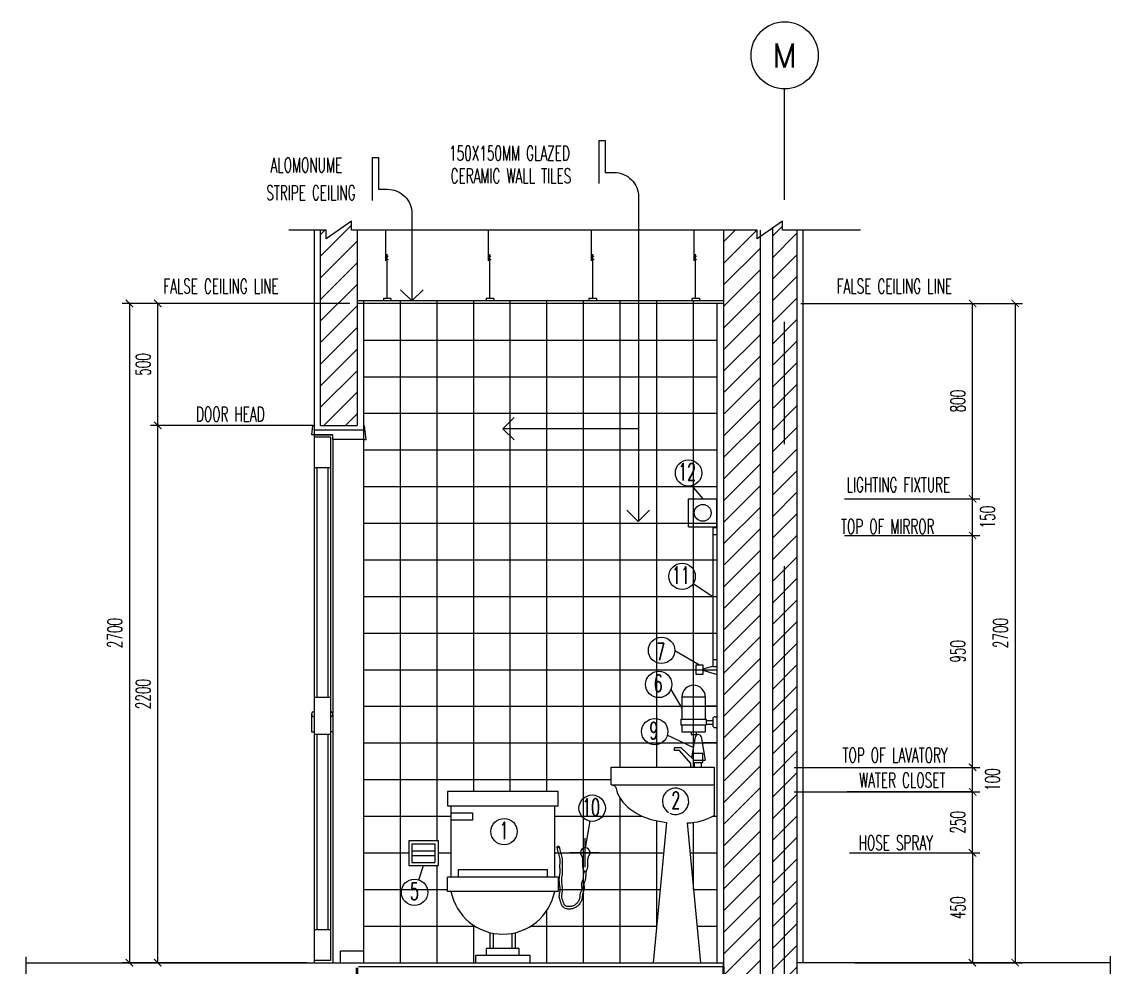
# Model space of a CAD drawing. Extents: x 417610.1 to 417639, y 43413.5 to 43433.4.
# Drawn here: x 417617.023 to 417621.494, y 43415.947 to 43419.819 of the extents above; entities that cross this region are included whole.
import ezdxf
from ezdxf.enums import TextEntityAlignment as Align

# ---------------------------------------------------------------- set-up
doc = ezdxf.new("R2010")
doc.units = 0
doc.header["$MEASUREMENT"] = 0
doc.header["$PDMODE"] = 3
doc.header["$PDSIZE"] = 0.1
for name, pattern in [('CENTER2', [1.125, 0.75, -0.125, 0.125, -0.125]), ('CENTERX2', [4, 2.5, -0.5, 0.5, -0.5]), ('DASHED', [0.75, 0.5, -0.25]), ('HIDDEN', [0.375, 0.25, -0.125]), ('HIDDEN2', [0.1875, 0.125, -0.0625])]:
    doc.linetypes.add(name, pattern=pattern)
doc.layers.get('0').update_dxf_attribs({"linetype": 'CONTINUOUS'})
doc.layers.get('DEFPOINTS').update_dxf_attribs({"linetype": 'CONTINUOUS'})
for name, color, linetype in [('2', 2, 'CONTINUOUS'), ('AX', 6, 'CONTINUOUS'), ('AX-CR', 2, 'CONTINUOUS'), ('AX-TXT', 4, 'CONTINUOUS'), ('AXES', 11, 'CENTERX2'), ('AXIS', 11, 'CENTER2'), ('DIM1', 2, 'CONTINUOUS'), ('Dimout', 4, 'CONTINUOUS'), ('DW', 7, 'CONTINUOUS'), ('ELE', 3, 'CONTINUOUS'), ('ELV', 7, 'CONTINUOUS'), ('FIX', 3, 'CONTINUOUS'), ('Hatch', 11, 'CONTINUOUS'), ('INSUL', 7, 'CONTINUOUS'), ('K-FUR', 3, 'CONTINUOUS'), ('Plaster', 7, 'CONTINUOUS'), ('SANI', 2, 'CONTINUOUS'), ('SETTING', 3, 'CONTINUOUS'), ('Tile', 5, 'CONTINUOUS'), ('TXT', 2, 'CONTINUOUS'), ('WALL', 6, 'CONTINUOUS'), ('WallPartition', 2, 'CONTINUOUS'), ('Windows', 9, 'CONTINUOUS')]:
    doc.layers.add(name, color=color, linetype=linetype)
doc.styles.add('ROMANS', font='ROMANS.shx', dxfattribs={"width": 0.6})
doc.dimstyles.new('R50', dxfattribs={"dimscale": 0, "dimtxt": 0.06, "dimasz": 0.03, "dimexe": 0.03, "dimexo": 0.03, "dimgap": 0.03, "dimtad": 1, "dimdec": 0, "dimlfac": 1000, "dimzin": 13, "dimdsep": 46, "dimtxsty": 'ROMANS', "dimblk": 'ARCHTICK', "dimcen": 0.09, "dimclrd": 4, "dimclre": 4, "dimclrt": 2, "dimadec": 0, "dimazin": 0, "dimtfac": 1, "dimtdec": 0, "dimtofl": 0, "dimtmove": 2, "dimatfit": 3, "dimldrblk": 'CLOSEDBLANK', "dimfxl": 0, "dimtolj": 1, "dimtzin": 0, "dimarcsym": 0})

# ---------------------------------------------------------------- blocks, each defined once
blk = doc.blocks.new('AXL')
at = {"layer": 'AX-CR'}
blk.add_circle((-350, 0), 350, dxfattribs=at)
at = {"layer": 'AX-TXT', "style": 'ROMANS'}
blk.add_attdef('AX', text='', height=250, dxfattribs=at).set_placement((-350, 0), align=Align.MIDDLE)
blk = doc.blocks.new('A$C54676CD1')
at = {"layer": 'AXIS', "linetype": 'CENTER2', "ltscale": 10}
for p, q in [((0.1153, 0.1709), (0.1153, 0.29)), ((0.1716, 0.2302), (0.0525, 0.2302))]:
    blk.add_line(p, q, dxfattribs=at)
at = {"layer": 'DIM1', "linetype": 'HIDDEN'}
for points in [[(0.1196, 0.156), (0.1183, 0.1482), (0.1175, 0.142), (0.117, 0.1369), (0.1167, 0.1328), (0.1165, 0.1294), (0.1164, 0.1262), (0.1161, 0.1231), (0.1155, 0.1198), (0.1146, 0.1167), (0.1135, 0.1137), (0.1124, 0.1111), (0.1114, 0.1087), (0.1105, 0.1066), (0.1099, 0.1048), (0.1094, 0.1033), (0.1092, 0.1022), (0.1092, 0.1011), (0.1093, 0.0997), (0.1095, 0.0979), (0.1099, 0.0957), (0.1104, 0.0932), (0.1108, 0.0902), (0.111, 0.0869), (0.1109, 0.0832), (0.1103, 0.0796), (0.1094, 0.0762), (0.1084, 0.0731), (0.1073, 0.0702), (0.1063, 0.0674), (0.1053, 0.0648), (0.1046, 0.0625), (0.104, 0.0602), (0.1036, 0.058), (0.1033, 0.0555), (0.1031, 0.0527), (0.1028, 0.0497), (0.1025, 0.0464), (0.102, 0.0428), (0.1012, 0.039), (0.1, 0.0351), (0.0983, 0.0312), (0.0963, 0.0275), (0.094, 0.0241), (0.0915, 0.0208), (0.0889, 0.0178), (0.0862, 0.0149), (0.0834, 0.0123), (0.0806, 0.01), (0.0778, 0.0079), (0.0749, 0.0061), (0.0719, 0.0045), (0.0689, 0.0032), (0.0658, 0.0022), (0.0627, 0.0014), (0.0595, 0.0008), (0.0563, 0.0004), (0.0529, 0.0001), (0.0494, 0), (0.0458, 0.0001), (0.042, 0.0004), (0.0382, 0.001), (0.0344, 0.0021), (0.0306, 0.0036), (0.0269, 0.0059), (0.0237, 0.0088), (0.0212, 0.012), (0.0194, 0.0153), (0.018, 0.0186), (0.0169, 0.0217), (0.016, 0.0246), (0.0152, 0.0273), (0.0145, 0.0298), (0.0137, 0.0322), (0.0128, 0.0347), (0.0119, 0.0374), (0.011, 0.0402), (0.0102, 0.0433), (0.0095, 0.0465), (0.0091, 0.05), (0.0089, 0.0537), (0.0092, 0.0573), (0.0097, 0.0607), (0.0103, 0.064), (0.011, 0.0671), (0.0116, 0.0702), (0.012, 0.0732), (0.0124, 0.0763), (0.0125, 0.0795), (0.0124, 0.0831), (0.012, 0.087), (0.0115, 0.0913), (0.0109, 0.0959), (0.0102, 0.1007), (0.0096, 0.1057), (0.0092, 0.1108), (0.009, 0.1161), (0.009, 0.1212), (0.0094, 0.1262), (0.0099, 0.1309), (0.0105, 0.1354), (0.0111, 0.1396), (0.0117, 0.1435), (0.0122, 0.1471), (0.0125, 0.1503), (0.0126, 0.1533), (0.0126, 0.1563), (0.0125, 0.1592), (0.0123, 0.1622), (0.012, 0.1652), (0.0118, 0.1684), (0.0116, 0.1717), (0.0115, 0.1752), (0.0116, 0.1787), (0.0118, 0.1822), (0.012, 0.1855), (0.0123, 0.1887), (0.0126, 0.1917), (0.0127, 0.1946), (0.0128, 0.1973), (0.0128, 0.1998), (0.0125, 0.2023), (0.0121, 0.2051), (0.0113, 0.2089), (0.0101, 0.214), (0.0085, 0.2207), (0.0062, 0.2293), (0.0034, 0.2403), (0, 0.254)], [(0.1097, 0.1576), (0.1084, 0.1496), (0.1076, 0.1431), (0.107, 0.1378), (0.1067, 0.1334), (0.1066, 0.1299), (0.1064, 0.127), (0.1062, 0.1244), (0.1057, 0.1221), (0.1051, 0.1197), (0.1042, 0.1174), (0.1032, 0.115), (0.1022, 0.1127), (0.1012, 0.1103), (0.1004, 0.1079), (0.0997, 0.1056), (0.0993, 0.1032), (0.0992, 0.1009), (0.0993, 0.0986), (0.0997, 0.0963), (0.1001, 0.0939), (0.1005, 0.0916), (0.1009, 0.0892), (0.101, 0.0867), (0.1009, 0.0842), (0.1005, 0.0817), (0.0998, 0.0791), (0.099, 0.0764), (0.098, 0.0737), (0.0969, 0.0709), (0.0959, 0.0681), (0.095, 0.0653), (0.0942, 0.0624), (0.0937, 0.0595), (0.0933, 0.0565), (0.0931, 0.0535), (0.0929, 0.0506), (0.0926, 0.0476), (0.0922, 0.0446), (0.0915, 0.0416), (0.0906, 0.0386), (0.0893, 0.0356), (0.0877, 0.0327), (0.0858, 0.0298), (0.0837, 0.0271), (0.0815, 0.0245), (0.0792, 0.0221), (0.0768, 0.0198), (0.0745, 0.0179), (0.0722, 0.0162), (0.0699, 0.0148), (0.0676, 0.0136), (0.0653, 0.0126), (0.063, 0.0118), (0.0605, 0.0112), (0.0579, 0.0107), (0.0552, 0.0103), (0.0523, 0.0101), (0.0493, 0.01), (0.0463, 0.0101), (0.0433, 0.0103), (0.0404, 0.0108), (0.0376, 0.0116), (0.0351, 0.0126), (0.0329, 0.0139), (0.0311, 0.0156), (0.0296, 0.0176), (0.0283, 0.0198), (0.0273, 0.0222), (0.0264, 0.0248), (0.0256, 0.0274), (0.0248, 0.0301), (0.024, 0.0328), (0.0232, 0.0354), (0.0223, 0.038), (0.0214, 0.0405), (0.0206, 0.043), (0.0199, 0.0456), (0.0194, 0.0482), (0.019, 0.0508), (0.019, 0.0535), (0.0192, 0.0562), (0.0196, 0.0591), (0.0201, 0.062), (0.0208, 0.0652), (0.0214, 0.0685), (0.022, 0.0719), (0.0223, 0.0756), (0.0225, 0.0795), (0.0223, 0.0837), (0.022, 0.088), (0.0214, 0.0926), (0.0208, 0.0972), (0.0201, 0.102), (0.0196, 0.1067), (0.0192, 0.1115), (0.019, 0.1162), (0.019, 0.1208), (0.0193, 0.1253), (0.0198, 0.1297), (0.0204, 0.134), (0.021, 0.1381), (0.0216, 0.1421), (0.0221, 0.146), (0.0225, 0.1497), (0.0226, 0.1532), (0.0226, 0.1565), (0.0225, 0.1598), (0.0222, 0.1629), (0.022, 0.166), (0.0217, 0.1691), (0.0216, 0.1721), (0.0215, 0.1752), (0.0216, 0.1783), (0.0217, 0.1815), (0.022, 0.1846), (0.0223, 0.1878), (0.0225, 0.191), (0.0227, 0.1942), (0.0228, 0.1973), (0.0227, 0.2004), (0.0225, 0.2035), (0.0219, 0.2069), (0.0211, 0.2111), (0.0199, 0.2163), (0.0182, 0.2231), (0.0159, 0.2318), (0.0131, 0.2428), (0.0097, 0.2564)]]:
    blk.add_lwpolyline(points, dxfattribs=at)
at = {"layer": 'DIM1'}
blk.add_circle((0.0046, 0.2544), 0.00364, dxfattribs=at)
at = {"layer": 'SETTING'}
for p, q in [((0.1037, 0.2112), (0.0958, 0.229)), ((0.1268, 0.2112), (0.1347, 0.229)), ((0.1053, 0.1733), (0.1053, 0.2039)), ((0.1253, 0.1733), (0.1253, 0.2039)), ((0.1067, 0.1648), (0.1058, 0.1685)), ((0.1089, 0.1585), (0.1067, 0.1648)), ((0.1144, 0.1503), (0.1089, 0.1585)), ((0.1147, 0.1503), (0.1205, 0.1567)), ((0.1223, 0.1606), (0.1235, 0.1639)), ((0.124, 0.1658), (0.1247, 0.1685))]:
    blk.add_line(p, q, dxfattribs=at)
for centre, radius, start, end in [((0.1153, 0.2302), 0.02, 4.7712, 175.2288), ((0.1013, 0.2314), 0.006, 175.2288, 203.9684), ((0.1292, 0.2314), 0.006, 336.0316, 4.7712), ((0.0873, 0.2039), 0.018, 0, 23.9684), ((0.0973, 0.206), 0.008, 0, 23.9684), ((0.1433, 0.2039), 0.018, 156.0316, 180), ((0.1333, 0.206), 0.008, 156.0316, 180), ((0.1253, 0.1733), 0.02, 180, 193.7048), ((0.1034, 0.1672), 0.02, 328.3138, 340.7517), ((0.1046, 0.1705), 0.02, 340.7517, 346.2952), ((0.1053, 0.1733), 0.02, 346.2952, 0)]:
    blk.add_arc(centre, radius, start, end, dxfattribs=at)
blk = doc.blocks.new('Fix')
at = {"layer": 'FIX'}
for p, q in [((-0.2122, 0.6428), (-0.2122, 0.3506)), ((0.2122, 0.3506), (0.2122, 0.6428)), ((-0.2122, 0.6136), (-0.1246, 0.6136)), ((-0.1246, 0.5843), (-0.2122, 0.5843)), ((-0.1246, 0.6136), (-0.1246, 0.5843)), ((-0.183, 0.3798), (-0.183, 0.3506)), ((0.183, 0.3798), (-0.183, 0.3798)), ((0.183, 0.3506), (0.183, 0.3798)), ((-0.2268, 0.2922), (-0.2268, 0.3506)), ((0.2268, 0.3506), (-0.2268, 0.3506)), ((0.2268, 0.3506), (0.2268, 0.2922)), ((0.2268, 0.2922), (-0.2268, 0.2922)), ((-0.052, 0.0584), (-0.052, 0.1232)), ((-0.0382, 0.0584), (-0.0382, 0.1203)), ((0.0382, 0.0584), (0.0382, 0.1203)), ((0.052, 0.0584), (0.052, 0.1232)), ((0.0674, 0.0584), (-0.0674, 0.0584)), ((-0.0674, 0.0292), (-0.0674, 0.0584)), ((0.0674, 0.0292), (0.0674, 0.0584))]:
    blk.add_line(p, q, dxfattribs=at)
for points in [[(0.2268, 0.6428), (0.2268, 0.7012), (-0.2268, 0.7012), (-0.2268, 0.6428)], [(0.1117, 0), (0.1117, 0.0292), (-0.1117, 0.0292), (-0.1117, 0)]]:
    blk.add_lwpolyline(points, close=True, dxfattribs=at)
blk.add_arc((0, 0.333), 0.2161, 190.8887, 349.1113, dxfattribs=at)
blk = doc.blocks.new('A$C24F356C9')
at = {"layer": 'SANI'}
for p, q in [((0, 0.1021), (0.12, 0.1021)), ((0, 0.1021), (0, 0)), ((0.12, 0.1021), (0.12, 0)), ((0.0128, 0.0893), (0.1072, 0.0893)), ((0.0128, 0.0893), (0.0128, 0.0128)), ((0.0128, 0.0606), (0.1072, 0.0606)), ((0.1072, 0.0893), (0.1072, 0.0128)), ((0, 0), (0.12, 0)), ((0.0128, 0.0414), (0.1072, 0.0414)), ((0.0128, 0.0128), (0.1072, 0.0128))]:
    blk.add_line(p, q, dxfattribs=at)
blk = doc.blocks.new('walling')
at = {"layer": 'ELV'}
blk.add_line((0.1363, -1.1797), (-0.4198, -1.1797), dxfattribs=at)
blk.add_lwpolyline([(-0.025, -0.176), (-0.025, 0), (0, 0), (0, -0.1306), (0.0363, -0.1306, -0.414214), (0.1363, -0.2306), (0.1363, -1.5582)], format="xyb", dxfattribs=at)
at = {"layer": 'WALL'}
for p, q in [((-0.4198, -1.1797), (-0.3736, -1.1334)), ((-0.4198, -1.1797), (-0.3736, -1.2259)), ((0.1345, -1.56), (0.0882, -1.5137)), ((0.1345, -1.56), (0.1808, -1.5137))]:
    blk.add_line(p, q, dxfattribs=at)
at = {"layer": 'TXT', "style": 'ROMANS', "width": 0.6}
for s, p in [('150X150MM GLAZED', (-0.639, -0.0816)), ('CERAMIC WALL TILES', (-0.6331, -0.1746))]:
    blk.add_text(s, height=0.06, dxfattribs=at).set_placement(p)
blk = doc.blocks.new('_ARCHTICK')
at = {"color": 0, "linetype": 'ByBlock', "const_width": 0.15}
blk.add_lwpolyline([(-0.5, -0.5), (0.5, 0.5)], dxfattribs=at)
blk = doc.blocks.new('*D46')
at = {"layer": 'DEFPOINTS', "color": 0}
for p in [(417620.9145, 43418.6657), (417620.9138, 43415.9657), (417621.0889, 43415.9657)]:
    blk.add_point(p, dxfattribs=at)
at = {"layer": 'Dimout', "color": 4, "lineweight": -2}
for p, q in [((417620.9445, 43418.6657), (417621.1189, 43418.6657)), ((417621.0889, 43418.6657), (417621.0889, 43415.9657)), ((417620.9438, 43415.9657), (417621.1189, 43415.9657))]:
    blk.add_line(p, q, dxfattribs=at)
at = {"layer": 'Dimout', "color": 4, "lineweight": -2, "xscale": 0.03, "yscale": 0.03, "zscale": 0.03}
for p, rotation in [((417621.0889, 43418.6657), 90), ((417621.0889, 43415.9657), 270)]:
    blk.add_blockref('_ARCHTICK', p, dxfattribs=dict(at, rotation=rotation))
at = {"layer": 'Dimout', "color": 2, "insert": (417621.0289, 43417.3157), "char_height": 0.06, "attachment_point": 5, "rotation": 90, "style": 'ROMANS'}
blk.add_mtext('\\A1;2700', dxfattribs=at)
blk = doc.blocks.new('_ClosedBlank')
at = {"color": 0, "linetype": 'ByBlock', "lineweight": -2}
for p, q in [((-1, 0.17), (0, 0)), ((-1, 0.17), (-1, -0.17)), ((0, 0), (-1, -0.17))]:
    blk.add_line(p, q, dxfattribs=at)
blk = doc.blocks.new('*D47')
at = {"layer": 'DEFPOINTS', "color": 0}
for p in [(417620.3608, 43417.7157), (417620.9145, 43417.7157), (417620.1548, 43416.7657)]:
    blk.add_point(p, dxfattribs=at)
at = {"layer": 'Dimout', "color": 4, "lineweight": -2}
for p, q in [((417620.3908, 43417.7157), (417620.9445, 43417.7157)), ((417620.9145, 43416.7657), (417620.9145, 43417.7157)), ((417620.1848, 43416.7657), (417620.9445, 43416.7657))]:
    blk.add_line(p, q, dxfattribs=at)
at = {"layer": 'Dimout', "color": 4, "lineweight": -2, "xscale": 0.03, "yscale": 0.03, "zscale": 0.03}
for p, rotation in [((417620.9145, 43417.7157), 90), ((417620.9145, 43416.7657), 270)]:
    blk.add_blockref('_ARCHTICK', p, dxfattribs=dict(at, rotation=rotation))
at = {"layer": 'Dimout', "color": 2, "insert": (417620.8545, 43417.2407), "char_height": 0.06, "attachment_point": 5, "rotation": 90, "style": 'ROMANS'}
blk.add_mtext('\\A1;950', dxfattribs=at)
blk = doc.blocks.new('*D48')
at = {"layer": 'DEFPOINTS', "color": 0}
for p in [(417620.1548, 43416.7657), (417620.9145, 43416.7657), (417620.1548, 43416.6657)]:
    blk.add_point(p, dxfattribs=at)
at = {"layer": 'Dimout', "color": 4, "lineweight": -2}
for p, q in [((417620.1848, 43416.7657), (417620.9445, 43416.7657)), ((417620.9145, 43416.6657), (417620.9145, 43416.7657)), ((417620.1848, 43416.6657), (417620.9445, 43416.6657))]:
    blk.add_line(p, q, dxfattribs=at)
at = {"layer": 'Dimout', "color": 4, "lineweight": -2, "xscale": 0.03, "yscale": 0.03, "zscale": 0.03}
for p, rotation in [((417620.9145, 43416.7657), 90), ((417620.9145, 43416.6657), 270)]:
    blk.add_blockref('_ARCHTICK', p, dxfattribs=dict(at, rotation=rotation))
at = {"layer": 'Dimout', "color": 2, "insert": (417620.9954, 43416.7157), "char_height": 0.06, "attachment_point": 5, "rotation": 90, "style": 'ROMANS'}
blk.add_mtext('\\A1;100', dxfattribs=at)
blk = doc.blocks.new('*D49')
at = {"layer": 'DEFPOINTS', "color": 0}
for p in [(417620.9145, 43416.6657), (417620.9145, 43416.6657), (417620.3808, 43416.4157)]:
    blk.add_point(p, dxfattribs=at)
at = {"layer": 'Dimout', "color": 4, "lineweight": -2}
for p, q in [((417620.9145, 43416.4157), (417620.9145, 43416.6657)), ((417620.4108, 43416.4157), (417620.9445, 43416.4157))]:
    blk.add_line(p, q, dxfattribs=at)
at = {"layer": 'Dimout', "color": 4, "lineweight": -2, "xscale": 0.03, "yscale": 0.03, "zscale": 0.03}
for p, rotation in [((417620.9145, 43416.6657), 90), ((417620.9145, 43416.4157), 270)]:
    blk.add_blockref('_ARCHTICK', p, dxfattribs=dict(at, rotation=rotation))
at = {"layer": 'Dimout', "color": 2, "insert": (417620.8545, 43416.5407), "char_height": 0.06, "attachment_point": 5, "rotation": 90, "style": 'ROMANS'}
blk.add_mtext('\\A1;250', dxfattribs=at)
blk = doc.blocks.new('*D50')
at = {"layer": 'DEFPOINTS', "color": 0}
for p in [(417620.9138, 43416.4157), (417620.4008, 43415.9657), (417620.9138, 43415.9657)]:
    blk.add_point(p, dxfattribs=at)
at = {"layer": 'Dimout', "color": 4, "lineweight": -2}
for p, q in [((417620.9138, 43416.4157), (417620.9138, 43415.9657)), ((417620.4308, 43415.9657), (417620.9438, 43415.9657))]:
    blk.add_line(p, q, dxfattribs=at)
at = {"layer": 'Dimout', "color": 4, "lineweight": -2, "xscale": 0.03, "yscale": 0.03, "zscale": 0.03}
for p, rotation in [((417620.9138, 43416.4157), 90), ((417620.9138, 43415.9657), 270)]:
    blk.add_blockref('_ARCHTICK', p, dxfattribs=dict(at, rotation=rotation))
at = {"layer": 'Dimout', "color": 2, "insert": (417620.8538, 43416.1907), "char_height": 0.06, "attachment_point": 5, "rotation": 90, "style": 'ROMANS'}
blk.add_mtext('\\A1;450', dxfattribs=at)
blk = doc.blocks.new('*D51')
at = {"layer": 'DEFPOINTS', "color": 0}
for p in [(417620.1808, 43418.6657), (417620.9145, 43418.6657), (417620.3608, 43417.8657)]:
    blk.add_point(p, dxfattribs=at)
at = {"layer": 'Dimout', "color": 4, "lineweight": -2}
for p, q in [((417620.2108, 43418.6657), (417620.9445, 43418.6657)), ((417620.9145, 43417.8657), (417620.9145, 43418.6657)), ((417620.3908, 43417.8657), (417620.9445, 43417.8657))]:
    blk.add_line(p, q, dxfattribs=at)
at = {"layer": 'Dimout', "color": 4, "lineweight": -2, "xscale": 0.03, "yscale": 0.03, "zscale": 0.03}
for p, rotation in [((417620.9145, 43418.6657), 90), ((417620.9145, 43417.8657), 270)]:
    blk.add_blockref('_ARCHTICK', p, dxfattribs=dict(at, rotation=rotation))
at = {"layer": 'Dimout', "color": 2, "insert": (417620.8545, 43418.2657), "char_height": 0.06, "attachment_point": 5, "rotation": 90, "style": 'ROMANS'}
blk.add_mtext('\\A1;800', dxfattribs=at)
blk = doc.blocks.new('*D52')
at = {"layer": 'DEFPOINTS', "color": 0}
for p in [(417620.3608, 43417.8657), (417620.9145, 43417.8657), (417620.3608, 43417.7157)]:
    blk.add_point(p, dxfattribs=at)
at = {"layer": 'Dimout', "color": 4, "lineweight": -2}
for p, q in [((417620.3908, 43417.8657), (417620.9445, 43417.8657)), ((417620.9145, 43417.7157), (417620.9145, 43417.8657)), ((417620.3908, 43417.7157), (417620.9445, 43417.7157))]:
    blk.add_line(p, q, dxfattribs=at)
at = {"layer": 'Dimout', "color": 4, "lineweight": -2, "xscale": 0.03, "yscale": 0.03, "zscale": 0.03}
for p, rotation in [((417620.9145, 43417.8657), 90), ((417620.9145, 43417.7157), 270)]:
    blk.add_blockref('_ARCHTICK', p, dxfattribs=dict(at, rotation=rotation))
at = {"layer": 'Dimout', "color": 2, "insert": (417620.9756, 43417.7907), "char_height": 0.06, "attachment_point": 5, "rotation": 90, "style": 'ROMANS'}
blk.add_mtext('\\A1;150', dxfattribs=at)
blk = doc.blocks.new('GAN')
for p, q in [((-0.0212, 0.1644), (-0.0212, 0.29)), ((-0.0155, 0.01), (-0.0155, 0.1918)), ((0, 0.01), (-0.031, 0.01)), ((-0.031, 0.01), (-0.031, 0)), ((0, 0.01), (0, 0))]:
    blk.add_line(p, q)
blk.add_lwpolyline([(-0.0118, 0.184), (-0.024, 0.1754), (-0.0113, 0.1703)])
blk = doc.blocks.new('*D80')
at = {"layer": '2', "color": 4, "lineweight": -2}
for p, q in [((417618.2151, 43418.1657), (417617.5495, 43418.1657)), ((417617.5795, 43415.9657), (417617.5795, 43418.1657)), ((417618.1891, 43415.9657), (417617.5495, 43415.9657))]:
    blk.add_line(p, q, dxfattribs=at)
at = {"layer": 'DEFPOINTS', "color": 0}
for p in [(417617.5795, 43418.1657), (417618.2451, 43418.1657), (417618.2191, 43415.9657)]:
    blk.add_point(p, dxfattribs=at)
at = {"layer": '2', "color": 4, "lineweight": -2, "xscale": 0.03, "yscale": 0.03, "zscale": 0.03}
for p, rotation in [((417617.5795, 43418.1657), 90), ((417617.5795, 43415.9657), 270)]:
    blk.add_blockref('_ARCHTICK', p, dxfattribs=dict(at, rotation=rotation))
at = {"layer": '2', "color": 2, "insert": (417617.5195, 43417.0657), "char_height": 0.06, "attachment_point": 5, "rotation": 90, "style": 'ROMANS'}
blk.add_mtext('\\A1;2200', dxfattribs=at)
blk = doc.blocks.new('*D81')
at = {"layer": '2', "color": 4, "lineweight": -2}
for p, q in [((417618.3651, 43418.6657), (417617.5495, 43418.6657)), ((417617.5795, 43418.1657), (417617.5795, 43418.6657)), ((417618.2151, 43418.1657), (417617.5495, 43418.1657))]:
    blk.add_line(p, q, dxfattribs=at)
at = {"layer": 'DEFPOINTS', "color": 0}
for p in [(417617.5795, 43418.6657), (417618.3951, 43418.6657), (417618.2451, 43418.1657)]:
    blk.add_point(p, dxfattribs=at)
at = {"layer": '2', "color": 4, "lineweight": -2, "xscale": 0.03, "yscale": 0.03, "zscale": 0.03}
for p, rotation in [((417617.5795, 43418.6657), 90), ((417617.5795, 43418.1657), 270)]:
    blk.add_blockref('_ARCHTICK', p, dxfattribs=dict(at, rotation=rotation))
at = {"layer": '2', "color": 2, "insert": (417617.5195, 43418.4157), "char_height": 0.06, "attachment_point": 5, "rotation": 90, "style": 'ROMANS'}
blk.add_mtext('\\A1;500', dxfattribs=at)
blk = doc.blocks.new('*D82')
at = {"layer": '2', "color": 4, "lineweight": -2}
for p, q in [((417618.3651, 43418.6657), (417617.4333, 43418.6657)), ((417617.4633, 43418.6657), (417617.4633, 43415.9657)), ((417617.5495, 43415.9657), (417617.4333, 43415.9657))]:
    blk.add_line(p, q, dxfattribs=at)
at = {"layer": 'DEFPOINTS', "color": 0}
for p in [(417618.3951, 43418.6657), (417617.4633, 43415.9657), (417617.5795, 43415.9657)]:
    blk.add_point(p, dxfattribs=at)
at = {"layer": '2', "color": 4, "lineweight": -2, "xscale": 0.03, "yscale": 0.03, "zscale": 0.03}
for p, rotation in [((417617.4633, 43418.6657), 90), ((417617.4633, 43415.9657), 270)]:
    blk.add_blockref('_ARCHTICK', p, dxfattribs=dict(at, rotation=rotation))
at = {"layer": '2', "color": 2, "insert": (417617.4033, 43417.3157), "char_height": 0.06, "attachment_point": 5, "rotation": 90, "style": 'ROMANS'}
blk.add_mtext('\\A1;2700', dxfattribs=at)
blk = doc.blocks.new('ceil')
at = {"layer": 'ELV'}
blk.add_lwpolyline([(-0.1613, 0.4121), (-0.1613, 0.5881), (-0.1363, 0.5881), (-0.1363, 0.4575), (-0.1, 0.4575, -0.414214), (0, 0.3575), (0, 0)], format="xyb", dxfattribs=at)
at = {"layer": 'WALL'}
blk.add_lwpolyline([(0.0463, 0.0463), (0, 0), (-0.0463, 0.0463)], dxfattribs=at)
at = {"layer": 'TXT', "style": 'ROMANS', "width": 0.6}
for s, p in [('ALOMONUME', (-0.5788, 0.5268)), (' STRIPE CEILING', (-0.6209, 0.4135))]:
    blk.add_text(s, height=0.06, dxfattribs=at).set_placement(p)

msp = doc.modelspace()

# ---------------------------------------------------------------- hatches: boundary and pattern name
at = {"layer": 'Hatch'}
h = msp.add_hatch(dxfattribs=at)
h.set_pattern_fill('ANSI31', color=256, scale=0.5, style=0)
h.set_pattern_definition([(45, (-179.97928, -95.99041), (-0.044194173824, 0.044194173824), [])])
h.paths.add_polyline_path([(417620.1951, 43418.9657), (417620.1451, 43418.9657), (417620.1451, 43415.9157), (417620.1951, 43415.9157), (417620.1951, 43415.9357)])
h.paths.add_polyline_path([(417620.1451, 43418.9657), (417620.1358, 43418.9657), (417620.1358, 43419.0029), (417620.0951, 43418.9742), (417620.0951, 43415.9157), (417620.1451, 43415.9157)])
h.paths.add_polyline_path([(417620.0451, 43418.9388), (417620.0328, 43418.9301), (417620.0328, 43418.9657), (417619.8951, 43418.9657), (417619.8951, 43415.9397), (417619.8951, 43415.9157), (417620.0451, 43415.9157)])
h.paths.add_polyline_path([(417618.3951, 43418.9657), (417618.3718, 43418.9657), (417618.3718, 43419.0029), (417618.2688, 43418.9301), (417618.2688, 43418.9657), (417618.2451, 43418.9657), (417618.2451, 43418.1657), (417618.3951, 43418.1657)])

# ---------------------------------------------------------------- linework, layer by layer
at = {"layer": '2'}
for p, q in [((417619.8951, 43418.6757), (417618.3951, 43418.6757)), ((417619.8951, 43418.6657), (417618.3951, 43418.6657)), ((417619.8674, 43417.8177), (417619.8691, 43417.8177)), ((417619.81, 43417.1696), (417619.851, 43417.1806)), ((417619.81, 43417.1631), (417619.8691, 43417.146)), ((417619.8206, 43417.0157), (417619.8691, 43417.0157)), ((417619.8077, 43416.8657), (417619.8691, 43416.8657)), ((417618.3269, 43415.9657), (417618.3269, 43416.0137)), ((417618.3269, 43416.0137), (417618.4211, 43416.0137)), ((417618.4211, 43416.0137), (417618.4211, 43415.9657)), ((417619.8951, 43415.09), (417619.8951, 43415.9657))]:
    msp.add_line(p, q, dxfattribs=at)
at = {"layer": 'AXES'}
msp.add_line((417620.1451, 43415.09), (417620.1451, 43419.544), dxfattribs=at)
at = {"layer": 'AXIS'}
msp.add_line((417620.9145, 43416.6657), (417620.4008, 43416.6657), dxfattribs=at)
at = {"layer": 'DW'}
for p, q in [((417619.7656, 43417.919), (417619.8099, 43417.8657)), ((417619.771, 43417.5188), (417619.851, 43417.466)), ((417619.6796, 43417.0845), (417619.7247, 43417.0085)), ((417619.6654, 43416.8976), (417619.7726, 43416.8477)), ((417619.3482, 43416.5454), (417619.3292, 43416.4357)), ((417618.6475, 43416.3053), (417618.6668, 43416.3636))]:
    msp.add_line(p, q, dxfattribs=at)
at = {"layer": 'ELE'}
msp.add_line((417619.6955, 43417.2449), (417619.7966, 43417.1855), dxfattribs=at)
msp.add_lwpolyline([(417620.4562, 43418.9657), (417620.1358, 43418.9657), (417620.1358, 43419.0029), (417620.0328, 43418.9301), (417620.0328, 43418.9657), (417618.3718, 43418.9657), (417618.3718, 43419.0029), (417618.2688, 43418.9301), (417618.2688, 43418.9657), (417618.1154, 43418.9657)], dxfattribs=at)
at = {"layer": 'FIX'}
msp.add_lwpolyline([(417619.81, 43417.146), (417619.7832, 43417.146), (417619.7832, 43417.1855), (417619.81, 43417.1855)], close=True, dxfattribs=at)
at = {"layer": 'FIX', "color": 2}
for centre in [(417619.752, 43417.9712), (417619.7256, 43417.548), (417619.6415, 43417.2449), (417619.6298, 43417.1054), (417619.6135, 43416.9121), (417619.3574, 43416.5986), (417618.9967, 43416.5026), (417618.6306, 43416.254)]:
    msp.add_circle(centre, 0.054, dxfattribs=at)
msp.add_arc((417619.6986, 43416.6269), 0.054, 243.713, 238.3331, dxfattribs=at)
at = {"layer": 'INSUL'}
for p, q in [((417620.0951, 43418.9742), (417620.0951, 43415.9157)), ((417620.0451, 43418.9657), (417620.0451, 43415.9157))]:
    msp.add_line(p, q, dxfattribs=at)
at = {"layer": 'Plaster'}
for p, q in [((417618.2191, 43418.9657), (417618.2191, 43415.9657)), ((417620.2211, 43415.9657), (417620.2211, 43418.9657)), ((417618.4211, 43418.6757), (417618.4211, 43415.9657)), ((417619.8691, 43415.9657), (417619.8691, 43418.6657)), ((417618.2191, 43418.1274), (417618.2956, 43418.1274)), ((417618.7268, 43416.4157), (417618.7795, 43416.4157)), ((417617.0398, 43415.9657), (417619.8951, 43415.9657)), ((417618.4008, 43415.9507), (417619.8952, 43415.9507)), ((417621.4773, 43415.9657), (417620.1951, 43415.9657))]:
    msp.add_line(p, q, dxfattribs=at)
at = {"layer": 'SANI'}
for p, q in [((417619.7523, 43417.7506), (417619.7523, 43417.8657)), ((417619.7523, 43417.8657), (417619.8674, 43417.8657)), ((417619.8674, 43417.7506), (417619.8674, 43417.8657)), ((417619.7523, 43417.7506), (417619.8674, 43417.7506)), ((417619.851, 43417.7481), (417619.8691, 43417.7481)), ((417619.851, 43417.7481), (417619.851, 43417.1784)), ((417619.851, 43417.7193), (417619.8691, 43417.7193)), ((417619.851, 43417.2072), (417619.8691, 43417.2072)), ((417619.851, 43417.1784), (417619.8691, 43417.1784)), ((417619.7247, 43417.054), (417619.7247, 43416.963)), ((417619.7247, 43417.054), (417619.8206, 43417.054)), ((417619.8206, 43417.054), (417619.8206, 43416.963)), ((417619.7208, 43416.963), (417619.7208, 43416.94)), ((417619.7208, 43416.963), (417619.8244, 43416.963)), ((417619.8244, 43416.963), (417619.8244, 43416.94)), ((417619.851, 43416.9637), (417619.851, 43416.9384)), ((417619.8606, 43416.9733), (417619.8663, 43416.9733)), ((417619.7208, 43416.94), (417619.8244, 43416.94)), ((417619.7247, 43416.94), (417619.7247, 43416.9116)), ((417619.8206, 43416.94), (417619.8206, 43416.9116)), ((417619.8244, 43416.9579), (417619.851, 43416.9579)), ((417619.8244, 43416.9425), (417619.851, 43416.9425)), ((417619.8606, 43416.9288), (417619.8663, 43416.9288)), ((417619.7247, 43416.9116), (417619.8206, 43416.9116)), ((417619.7621, 43416.9116), (417619.7621, 43416.9001)), ((417619.7621, 43416.9001), (417619.7832, 43416.9001)), ((417619.7648, 43416.8043), (417619.7805, 43416.8911)), ((417619.7832, 43416.9116), (417619.7832, 43416.9001)), ((417619.8031, 43416.8911), (417619.8206, 43416.7949)), ((417619.7217, 43416.8456), (417619.6946, 43416.8456)), ((417619.6946, 43416.8346), (417619.6946, 43416.8456)), ((417619.7142, 43416.8346), (417619.6946, 43416.8346)), ((417619.7608, 43416.7813), (417619.7142, 43416.8346)), ((417619.7217, 43416.8456), (417619.7719, 43416.7974)), ((417619.7608, 43416.7661), (417619.7608, 43416.7813)), ((417619.7719, 43416.7861), (417619.772, 43416.8245)), ((417619.7719, 43416.7949), (417619.8206, 43416.7949)), ((417619.7767, 43416.7661), (417619.7767, 43416.7861)), ((417619.8055, 43416.7661), (417619.8055, 43416.7861)), ((417619.8103, 43416.7861), (417619.8103, 43416.8244)), ((417619.4355, 43416.7551), (417619.4355, 43416.7661))]:
    msp.add_line(p, q, dxfattribs=at)
at = {"layer": 'SANI', "linetype": 'Continuous'}
for p, q in [((417619.4355, 43416.7661), (417619.8563, 43416.7661)), ((417619.4355, 43416.6942), (417619.4355, 43416.7657)), ((417619.8563, 43416.7661), (417619.8563, 43416.5683)), ((417619.4355, 43416.6942), (417619.8563, 43416.6942)), ((417619.661, 43416.5405), (417619.6068, 43415.9657)), ((417619.7464, 43416.5382), (417619.8003, 43415.9657))]:
    msp.add_line(p, q, dxfattribs=at)
at = {"layer": 'SANI', "linetype": 'DASHED'}
msp.add_lwpolyline([(417619.7719, 43416.7861), (417619.8103, 43416.7861, -0.499277)], format="xyb", dxfattribs=at)
msp.add_lwpolyline([(417619.772, 43416.8245), (417619.8103, 43416.8244)], dxfattribs=at)
at = {"layer": 'SANI', "linetype": 'Continuous'}
msp.add_lwpolyline([(417619.4371, 43416.6942, -0.355712), (417619.4561, 43416.6792, 0.103437), (417619.4714, 43416.6399, 0.107169), (417619.5276, 43416.5844, 0.077294), (417619.6042, 43416.551, 0.037007), (417619.661, 43416.5405, 0.037007)], format="xyb", dxfattribs=at)
at = {"layer": 'SANI'}
msp.add_circle((417619.8099, 43417.8082), 0.0344, dxfattribs=at)
for centre, radius, start, end in [((417619.7726, 43417.054), 0.0479, 0, 180), ((417619.8606, 43416.9637), 0.00959, 90, 180), ((417619.8606, 43416.9384), 0.00959, 180, 270), ((417619.7918, 43416.8888), 0.0115, 9.5273, 170.4727)]:
    msp.add_arc(centre, radius, start, end, dxfattribs=at)
at = {"layer": 'SANI', "linetype": 'Continuous'}
msp.add_arc((417619.7402, 43416.775), 0.237, 271.4996, 299.3242, dxfattribs=at)
at = {"layer": 'Tile'}
for p, q in [((417618.5711, 43418.6757), (417618.5711, 43415.9657)), ((417618.7211, 43418.6757), (417618.7211, 43416.4657)), ((417618.8711, 43418.6757), (417618.8711, 43416.6669)), ((417619.0211, 43418.6757), (417619.0211, 43416.6669)), ((417619.1711, 43418.6757), (417619.1711, 43416.6669)), ((417619.3211, 43418.6757), (417619.3211, 43415.9657)), ((417619.4711, 43418.6757), (417619.4711, 43416.7661)), ((417619.6211, 43418.6757), (417619.6211, 43416.7661)), ((417619.7711, 43418.6757), (417619.7711, 43416.7661)), ((417618.4211, 43418.5157), (417619.8691, 43418.5157)), ((417618.4211, 43418.3657), (417619.8691, 43418.3657)), ((417618.4211, 43418.2157), (417619.8691, 43418.2157)), ((417618.4211, 43418.0657), (417619.8691, 43418.0657)), ((417618.4211, 43417.9157), (417619.8691, 43417.9157)), ((417619.8691, 43417.8181), (417619.8674, 43417.8181)), ((417619.8691, 43417.8177), (417619.8674, 43417.8177)), ((417619.8691, 43417.8177), (417619.8674, 43417.8177)), ((417618.4211, 43417.7657), (417619.8691, 43417.7657)), ((417618.4211, 43417.6157), (417619.8691, 43417.6157)), ((417618.4211, 43417.4657), (417619.8691, 43417.4657)), ((417618.4211, 43417.3157), (417619.8691, 43417.3157)), ((417618.4211, 43417.1657), (417619.8691, 43417.1657)), ((417618.4211, 43417.0157), (417619.8691, 43417.0157)), ((417619.8691, 43417.0157), (417619.8206, 43417.0157)), ((417618.4211, 43416.8657), (417619.8691, 43416.8657)), ((417619.8691, 43416.8657), (417619.8077, 43416.8657)), ((417618.4211, 43416.7157), (417619.4355, 43416.7157)), ((417619.4711, 43416.6404), (417619.4711, 43415.9657)), ((417618.4211, 43416.5657), (417618.7795, 43416.5657)), ((417619.204, 43416.5657), (417619.5625, 43416.5657)), ((417619.7191, 43416.577), (417619.7191, 43416.5785)), ((417619.8515, 43416.5657), (417619.8691, 43416.5657)), ((417619.6211, 43416.5469), (417619.6211, 43416.1157)), ((417619.7711, 43416.54), (417619.7711, 43416.2657)), ((417618.4211, 43416.4157), (417618.6068, 43416.4157)), ((417619.204, 43416.4157), (417619.6492, 43416.4157)), ((417619.758, 43416.4157), (417619.8691, 43416.4157)), ((417618.7211, 43416.3636), (417618.7211, 43415.9657)), ((417618.4211, 43416.2657), (417618.7649, 43416.2657)), ((417619.2186, 43416.2657), (417619.6351, 43416.2657)), ((417619.7711, 43416.2657), (417619.8691, 43416.2657)), ((417619.1711, 43416.1781), (417619.1711, 43415.9657)), ((417618.4211, 43416.1157), (417618.8768, 43416.1157)), ((417618.8711, 43416.1194), (417618.8711, 43415.9657)), ((417619.1067, 43416.1157), (417619.6211, 43416.1157)), ((417619.7862, 43416.1157), (417619.8691, 43416.1157))]:
    msp.add_line(p, q, dxfattribs=at)
at = {"layer": 'WALL'}
for p, q in [((417618.2451, 43418.1657), (417618.2451, 43418.9657)), ((417618.3951, 43418.9657), (417618.3951, 43418.1657)), ((417619.8951, 43418.9657), (417619.8951, 43415.9397)), ((417620.1951, 43418.9657), (417620.1951, 43415.9157)), ((417618.2451, 43418.1657), (417618.3951, 43418.1657))]:
    msp.add_line(p, q, dxfattribs=at)
at = {"layer": 'WallPartition', "linetype": 'HIDDEN2', "const_width": 0.01}
for points in [[(417618.3951, 43415.8557), (417619.8951, 43415.8607), (417619.8951, 43415.9507)], [(417618.3951, 43415.8557), (417618.3951, 43415.9457)]]:
    msp.add_lwpolyline(points, dxfattribs=at)
at = {"layer": 'Windows'}
for p, q in [((417618.21, 43418.1274), (417618.2145, 43418.1643)), ((417618.2956, 43418.1274), (417618.21, 43418.1274)), ((417618.2191, 43418.1643), (417618.2145, 43418.1643)), ((417618.4211, 43418.1461), (417618.2191, 43418.1461)), ((417618.2956, 43418.1088), (417618.2956, 43418.1274)), ((417618.4211, 43418.1643), (417618.4257, 43418.1643)), ((417618.4325, 43418.1088), (417618.4257, 43418.1643)), ((417618.2865, 43418.1181), (417618.2191, 43418.1181)), ((417618.2865, 43418.1181), (417618.2865, 43415.975)), ((417618.4251, 43418.1088), (417618.2956, 43418.1088)), ((417618.2956, 43418.1088), (417618.2956, 43416.9875)), ((417618.4211, 43418.1088), (417618.4325, 43418.1088)), ((417618.2865, 43417.9928), (417618.2191, 43417.9928)), ((417618.2303, 43417.9928), (417618.2303, 43417.0512)), ((417618.2753, 43417.9928), (417618.2753, 43417.0512)), ((417618.2865, 43417.0512), (417618.2191, 43417.0512)), ((417618.2092, 43416.9837), (417618.2092, 43416.9109)), ((417618.2964, 43416.9837), (417618.2964, 43416.9109)), ((417618.2092, 43416.9109), (417618.2191, 43416.9109)), ((417618.2865, 43416.9001), (417618.2191, 43416.9001)), ((417618.2303, 43416.9001), (417618.2303, 43416.1004)), ((417618.2753, 43416.9001), (417618.2753, 43416.1004)), ((417618.2964, 43416.9109), (417618.2865, 43416.9109)), ((417618.2956, 43416.9109), (417618.2956, 43415.9657)), ((417618.2865, 43416.1004), (417618.2191, 43416.1004)), ((417618.2865, 43415.975), (417618.2191, 43415.975))]:
    msp.add_line(p, q, dxfattribs=at)
for points in [[(417617.0398, 43415.99), (417617.0398, 43415.8609), (417617.0623, 43415.8609), (417617.0233, 43415.8285), (417617.0398, 43415.8285), (417617.0398, 43415.6937)], [(417621.4773, 43415.9929), (417621.4773, 43415.8638), (417621.4547, 43415.8638), (417621.4938, 43415.8314), (417621.4773, 43415.8314), (417621.4773, 43415.6966)]]:
    msp.add_lwpolyline(points, dxfattribs=at)
for centre, start, end in [((417618.2191, 43416.9837), 90, 270), ((417618.2865, 43416.9837), 270, 90)]:
    msp.add_arc(centre, 0.00989, start, end, dxfattribs=at)

# ---------------------------------------------------------------- block references
for p in [(417618.5339, 43418.6757), (417618.9546, 43418.6757), (417619.3754, 43418.6757), (417619.7962, 43418.6757)]:
    msp.add_blockref('GAN', p)
at = {"layer": 'AX', "xscale": 0.0003928571428904044, "yscale": 0.0003928571200231101, "zscale": 0.0003928571242306922}
msp.add_blockref('AXL', (417620.2826, 43419.6815), dxfattribs=at).add_auto_attribs({'AX': 'M'})
at = {"layer": 'K-FUR'}
msp.add_blockref('ceil', (417618.6198, 43418.6757), dxfattribs=at)
at = {"layer": 'Plaster'}
msp.add_blockref('A$C24F356C9', (417618.6068, 43416.3636), dxfattribs=at)
at = {"layer": 'Tile'}
for name, p in [('Fix', (417618.9918, 43415.9657)), ('A$C54676CD1', (417619.2139, 43416.1855))]:
    msp.add_blockref(name, p, dxfattribs=at)
at = {"layer": 'WALL'}
msp.add_blockref('walling', (417619.4112, 43419.3324), dxfattribs=at)

# ---------------------------------------------------------------- texts
at = {"layer": 'TXT', "style": 'ROMANS', "width": 0.6}
for s, height, p in [('FALSE CEILING LINE', 0.06, (417617.6021, 43418.706)), ('FALSE CEILING LINE', 0.06, (417620.3581, 43418.706)), ('DOOR HEAD', 0.06, (417617.736, 43418.1822)), ('12', 0.07, (417619.7105, 43417.9403)), ('LIGHTING FIXTURE', 0.06, (417620.3986, 43417.8934)), ('TOP OF MIRROR', 0.06, (417620.3757, 43417.722)), ('11', 0.07, (417619.6846, 43417.5172)), ('7', 0.07, (417619.6203, 43417.2048)), ('6', 0.07, (417619.6097, 43417.0746)), ('9', 0.07, (417619.5918, 43416.8813)), ('TOP OF LAVATORY', 0.06, (417620.382, 43416.7859)), (' WATER CLOSET', 0.06, (417620.425, 43416.6831)), ('2', 0.07, (417619.6818, 43416.596)), ('10', 0.07, (417619.3168, 43416.5677)), ('1', 0.07, (417618.9784, 43416.4718)), ('HOSE SPRAY', 0.06, (417620.448, 43416.4266)), ('5', 0.07, (417618.6123, 43416.2231))]:
    msp.add_text(s, height=height, dxfattribs=at).set_placement(p)

# ---------------------------------------------------------------- dimensions: what is measured, and where the dimension line sits
at = {"layer": '2'}
for base, p1, p2, picture, middle in [((417617.4633, 43415.9657), (417618.3951, 43418.6657), (417617.5795, 43415.9657), '*D82', (417617.4033, 43417.3157)), ((417617.5795, 43418.6657), (417618.2451, 43418.1657), (417618.3951, 43418.6657), '*D81', (417617.5195, 43418.4157)), ((417617.5795, 43418.1657), (417618.2191, 43415.9657), (417618.2451, 43418.1657), '*D80', (417617.5195, 43417.0657))]:
    dim = msp.add_linear_dim(base=base, p1=p1, p2=p2, angle=90, dimstyle='R50', override={"dimscale": 1}, dxfattribs=at)
    dim.commit()
    dim.dimension.update_dxf_attribs({"geometry": picture, "text_midpoint": middle})
at = {"layer": 'Dimout'}
for base, p1, p2, picture, middle in [((417620.9145, 43418.6657), (417620.3608, 43417.8657), (417620.1808, 43418.6657), '*D51', (417620.8545, 43418.2657)), ((417621.0889, 43415.9657), (417620.9145, 43418.6657), (417620.9138, 43415.9657), '*D46', (417621.0289, 43417.3157)), ((417620.9145, 43417.7157), (417620.1548, 43416.7657), (417620.3608, 43417.7157), '*D47', (417620.8545, 43417.2407)), ((417620.9145, 43416.6657), (417620.3808, 43416.4157), (417620.9145, 43416.6657), '*D49', (417620.8545, 43416.5407)), ((417620.9138, 43415.9657), (417620.9138, 43416.4157), (417620.4008, 43415.9657), '*D50', (417620.8538, 43416.1907))]:
    dim = msp.add_linear_dim(base=base, p1=p1, p2=p2, angle=90, dimstyle='R50', override={"dimscale": 1}, dxfattribs=at)
    dim.commit()
    dim.dimension.update_dxf_attribs({"geometry": picture, "text_midpoint": middle})
for base, p1, p2, picture, middle in [((417620.9145, 43417.8657), (417620.3608, 43417.7157), (417620.3608, 43417.8657), '*D52', (417620.9756, 43417.7907)), ((417620.9145, 43416.7657), (417620.1548, 43416.6657), (417620.1548, 43416.7657), '*D48', (417620.9954, 43416.7157))]:
    dim = msp.add_linear_dim(base=base, p1=p1, p2=p2, angle=90, dimstyle='R50', override={"dimscale": 1}, dxfattribs=at)
    dim.commit()
    dim.dimension.update_dxf_attribs({"geometry": picture, "text_midpoint": middle, "dimtype": 128})

doc.saveas('drawing.dxf')
